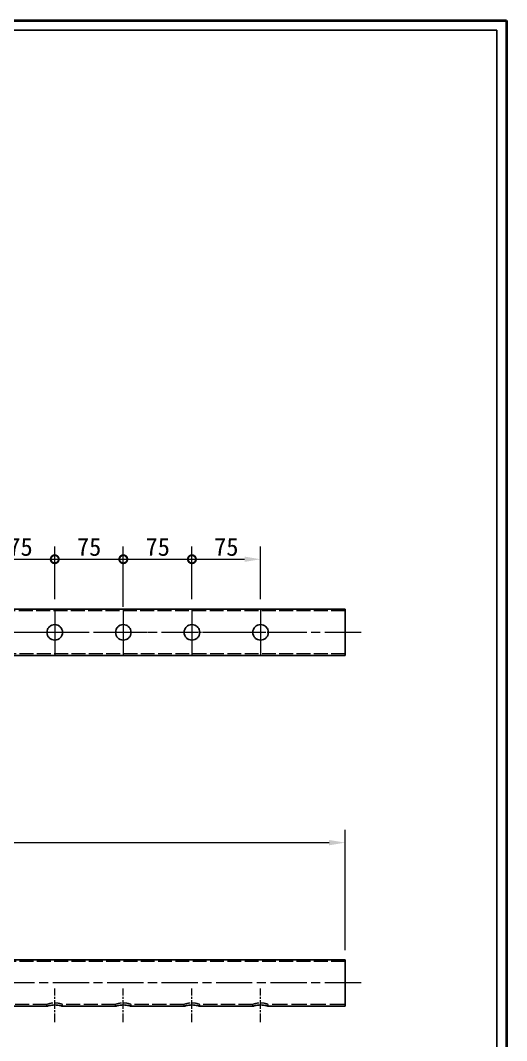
# Model space of a CAD drawing. Header units: millimetres. Extents: x 42 to 2902, y 38 to 2041.
# Drawn here: x 2370 to 2902, y 925 to 2041 of the extents above; entities that cross this region are included whole.
import ezdxf

# ---------------------------------------------------------------- set-up
doc = ezdxf.new("R2010")
doc.units = ezdxf.units.MM
doc.header["$LTSCALE"] = 7
doc.linetypes.add('CHAIN', pattern=[0.3543, 0.2362, -0.0295, 0.0591, -0.0295])
doc.linetypes.add('DASHED', pattern=[0.2067, 0.1654, -0.0413])
for name, color, linetype, lineweight, true_color in [('中心标记 (ISO)', 1, 'CHAIN', 18, 0xff0000), ('中心线 (ISO)', 1, 'CHAIN', 18, 0xff0000), ('尺寸 (ISO)', 7, 'Continuous', 18, 0x008000), ('隐藏 (ISO)', 5, 'DASHED', 18, 0x0000ff)]:
    doc.layers.add(name, color=color, linetype=linetype, lineweight=lineweight, true_color=true_color)
doc.layers.add('可见 (ISO)', color=7, linetype='Continuous', lineweight=25)
doc.layers.add('图框 (ISO)', color=7, linetype='Continuous', lineweight=35)
doc.styles.add('文本样式74', font='SimSun.ttf')
doc.styles.add('最新国标', font='simfang.ttf')
doc.dimstyles.new('默认 (GB)', dxfattribs={"dimscale": 7, "dimtxt": 2.8, "dimasz": 2.5, "dimexe": 2, "dimexo": 1.5, "dimgap": 0.5, "dimtad": 1, "dimtoh": 1, "dimdsep": 46, "dimtxsty": '最新国标', "dimcen": 0.09, "dimdle": 10, "dimclrd": 256, "dimclre": 256, "dimclrt": 256, "dimaunit": 1, "dimadec": 3, "dimazin": 2, "dimtfac": 0.535714, "dimtdec": 3, "dimtmove": 0, "dimatfit": 3, "dimfxl": 0, "dimtolj": 1, "dimlwd": -1, "dimlwe": -1, "dimarcsym": 0})

# ---------------------------------------------------------------- blocks, each defined once
blk = doc.blocks.new('图框 最新国标')
at = {"layer": '图框 (ISO)'}
for p, q in [((6, 291.5), (414.5, 291.5)), ((414.5, 291.5), (414.5, 5.5))]:
    blk.add_line(p, q, dxfattribs=at)
at = {"layer": '图框 (ISO)', "color": 7, "linetype": 'Continuous', "lineweight": 25}
for p, q in [((18, 290), (413, 290)), ((18, 290), (413, 290)), ((413, 290), (413, 7)), ((413, 290), (413, 7))]:
    blk.add_line(p, q, dxfattribs=at)
at = {"layer": '图框 (ISO)', "style": '文本样式74'}
blk.add_attdef('零件代号_001', (44.34, 287.25), '', height=2.5, rotation=180, dxfattribs=at)
blk = doc.blocks.new('_DotSmall')
at = {"color": 0, "linetype": 'ByBlock', "const_width": 0.5}
blk.add_lwpolyline([(-0.0625, 0, 1), (0.0625, 0, 1)], format="xyb", close=True, dxfattribs=at)
blk = doc.blocks.new('*D31')
at = {"layer": 'Defpoints', "color": 0, "transparency": 16777216}
for p in [(2407.5, 1451.1), (2407.5, 1397.1), (2332.5, 1388.6)]:
    blk.add_point(p, dxfattribs=at)
at = {"layer": '尺寸 (ISO)', "color": 116, "true_color": 0x00803f, "transparency": 16777216}
for p, q in [((2332.5, 1399.1), (2332.5, 1465.1)), ((2407.5, 1407.6), (2407.5, 1465.1)), ((2332.5, 1451.1), (2407.5, 1451.1))]:
    blk.add_line(p, q, dxfattribs=at)
at = {"layer": '尺寸 (ISO)', "color": 116, "true_color": 0x00803f, "transparency": 16777216, "xscale": 17.5, "yscale": 17.5, "zscale": 17.5, "rotation": 180}
blk.add_blockref('_DotSmall', (2332.5, 1451.1), dxfattribs=at)
at = {"layer": '尺寸 (ISO)', "color": 116, "true_color": 0x00803f, "transparency": 16777216, "xscale": 17.5, "yscale": 17.5, "zscale": 17.5}
blk.add_blockref('_DotSmall', (2407.5, 1451.1), dxfattribs=at)
at = {"layer": '尺寸 (ISO)', "transparency": 16777216, "insert": (2370.1, 1464.5), "char_height": 19.6, "attachment_point": 5, "style": '最新国标'}
blk.add_mtext('\\A1;75', dxfattribs=at)
blk = doc.blocks.new('*D32')
at = {"layer": 'Defpoints', "color": 0, "transparency": 16777216}
for p in [(2482.5, 1451.1), (2407.5, 1397.1), (2482.5, 1388.6)]:
    blk.add_point(p, dxfattribs=at)
at = {"layer": '尺寸 (ISO)', "color": 116, "true_color": 0x00803f, "transparency": 16777216}
for p, q in [((2407.5, 1407.6), (2407.5, 1465.1)), ((2482.5, 1399.1), (2482.5, 1465.1)), ((2407.5, 1451.1), (2482.5, 1451.1))]:
    blk.add_line(p, q, dxfattribs=at)
at = {"layer": '尺寸 (ISO)', "color": 116, "true_color": 0x00803f, "transparency": 16777216, "xscale": 17.5, "yscale": 17.5, "zscale": 17.5, "rotation": 180}
blk.add_blockref('_DotSmall', (2407.5, 1451.1), dxfattribs=at)
at = {"layer": '尺寸 (ISO)', "color": 116, "true_color": 0x00803f, "transparency": 16777216, "xscale": 17.5, "yscale": 17.5, "zscale": 17.5}
blk.add_blockref('_DotSmall', (2482.5, 1451.1), dxfattribs=at)
at = {"layer": '尺寸 (ISO)', "transparency": 16777216, "insert": (2445.1, 1464.5), "char_height": 19.6, "attachment_point": 5, "style": '最新国标'}
blk.add_mtext('\\A1;75', dxfattribs=at)
blk = doc.blocks.new('*D33')
at = {"layer": 'Defpoints', "color": 0, "transparency": 16777216}
for p in [(2557.5, 1451.1), (2557.5, 1397.1), (2482.5, 1388.6)]:
    blk.add_point(p, dxfattribs=at)
at = {"layer": '尺寸 (ISO)', "color": 116, "true_color": 0x00803f, "transparency": 16777216}
for p, q in [((2482.5, 1399.1), (2482.5, 1465.1)), ((2557.5, 1407.6), (2557.5, 1465.1)), ((2482.5, 1451.1), (2557.5, 1451.1))]:
    blk.add_line(p, q, dxfattribs=at)
at = {"layer": '尺寸 (ISO)', "color": 116, "true_color": 0x00803f, "transparency": 16777216, "xscale": 17.5, "yscale": 17.5, "zscale": 17.5, "rotation": 180}
blk.add_blockref('_DotSmall', (2482.5, 1451.1), dxfattribs=at)
at = {"layer": '尺寸 (ISO)', "color": 116, "true_color": 0x00803f, "transparency": 16777216, "xscale": 17.5, "yscale": 17.5, "zscale": 17.5}
blk.add_blockref('_DotSmall', (2557.5, 1451.1), dxfattribs=at)
at = {"layer": '尺寸 (ISO)', "transparency": 16777216, "insert": (2520.1, 1464.5), "char_height": 19.6, "attachment_point": 5, "style": '最新国标'}
blk.add_mtext('\\A1;75', dxfattribs=at)
blk = doc.blocks.new('*D34')
at = {"layer": 'Defpoints', "color": 0, "transparency": 16777216}
for p in [(2632.5, 1451.1), (2557.5, 1397.1), (2632.5, 1397.1)]:
    blk.add_point(p, dxfattribs=at)
at = {"layer": '尺寸 (ISO)', "color": 116, "true_color": 0x00803f, "transparency": 16777216}
for p, q in [((2557.5, 1407.6), (2557.5, 1465.1)), ((2632.5, 1407.6), (2632.5, 1465.1)), ((2557.5, 1451.1), (2615, 1451.1))]:
    blk.add_line(p, q, dxfattribs=at)
blk.add_solid([(2615, 1454), (2615, 1448.2), (2632.5, 1451.1)], dxfattribs=at)
at = {"layer": '尺寸 (ISO)', "color": 116, "true_color": 0x00803f, "transparency": 16777216, "xscale": 17.5, "yscale": 17.5, "zscale": 17.5, "rotation": 180}
blk.add_blockref('_DotSmall', (2557.5, 1451.1), dxfattribs=at)
at = {"layer": '尺寸 (ISO)', "transparency": 16777216, "insert": (2595.1, 1464.5), "char_height": 19.6, "attachment_point": 5, "style": '最新国标'}
blk.add_mtext('\\A1;75', dxfattribs=at)
blk = doc.blocks.new('*D38')
at = {"layer": 'Defpoints', "color": 0, "transparency": 16777216}
for p in [(2725, 1141.1), (245, 1013.1), (2725, 1013.1)]:
    blk.add_point(p, dxfattribs=at)
at = {"layer": '尺寸 (ISO)', "color": 116, "true_color": 0x00803f, "transparency": 16777216}
for p, q in [((245, 1023.6), (245, 1155.1)), ((2725, 1023.6), (2725, 1155.1)), ((262.5, 1141.1), (2707.5, 1141.1))]:
    blk.add_line(p, q, dxfattribs=at)
for points in [[(262.5, 1144), (262.5, 1138.2), (245, 1141.1)], [(2707.5, 1144), (2707.5, 1138.2), (2725, 1141.1)]]:
    blk.add_solid(points, dxfattribs=at)
at = {"layer": '尺寸 (ISO)', "transparency": 16777216, "insert": (1485, 1154.5), "char_height": 19.6, "attachment_point": 5, "style": '最新国标'}
blk.add_mtext('\\A1;2480', dxfattribs=at)

msp = doc.modelspace()

# ---------------------------------------------------------------- linework, layer by layer
at = {"layer": '中心标记 (ISO)', "ltscale": 6.905261}
for p, q in [((2407.488, 1397.13), (2407.488, 1353.63)), ((2482.488, 1397.13), (2482.488, 1353.63)), ((2557.488, 1397.13), (2557.488, 1353.63)), ((2632.488, 1397.13), (2632.488, 1353.63)), ((2407.488, 1388.63), (2407.488, 1345.13)), ((2482.488, 1388.63), (2482.488, 1345.13)), ((2557.488, 1388.63), (2557.488, 1345.13)), ((2632.488, 1388.63), (2632.488, 1345.13))]:
    msp.add_line(p, q, dxfattribs=at)
at = {"layer": '中心标记 (ISO)', "ltscale": 8.254583}
for p, q in [((2433.488, 1371.13), (2381.488, 1371.13)), ((2433.488, 1371.13), (2381.488, 1371.13)), ((2508.488, 1371.13), (2456.488, 1371.13)), ((2508.488, 1371.13), (2456.488, 1371.13)), ((2583.488, 1371.13), (2531.488, 1371.13)), ((2583.488, 1371.13), (2531.488, 1371.13)), ((2658.488, 1371.13), (2606.488, 1371.13)), ((2658.488, 1371.13), (2606.488, 1371.13))]:
    msp.add_line(p, q, dxfattribs=at)
at = {"layer": '中心线 (ISO)', "ltscale": 23.990969}
for p, q in [((2742.488, 1371.13), (227.488, 1371.13)), ((2742.488, 987.594), (227.488, 987.594))]:
    msp.add_line(p, q, dxfattribs=at)
at = {"layer": '中心线 (ISO)', "ltscale": 5.873425}
for p, q in [((2407.488, 944.594), (2407.488, 981.594)), ((2482.488, 944.594), (2482.488, 981.594)), ((2557.488, 944.594), (2557.488, 981.594)), ((2632.488, 944.594), (2632.488, 981.594))]:
    msp.add_line(p, q, dxfattribs=at)
at = {"layer": '可见 (ISO)'}
for p, q in [((2724.988, 1396.63), (2307.488, 1396.63)), ((2724.988, 1345.63), (2724.988, 1396.63)), ((2724.988, 1345.63), (244.988, 1345.63)), ((2724.988, 1013.094), (244.988, 1013.094)), ((2724.988, 962.094), (2724.988, 1013.094)), ((2398.988, 962.094), (2340.988, 962.094)), ((2473.988, 962.094), (2415.988, 962.094)), ((2548.988, 962.094), (2490.988, 962.094)), ((2623.988, 962.094), (2565.988, 962.094)), ((2724.988, 962.094), (2640.988, 962.094))]:
    msp.add_line(p, q, dxfattribs=at)
for points, knots in [([(2398.988, 1371.13), (2398.988, 1372.206), (2399.205, 1373.348), (2400.075, 1375.44), (2400.728, 1376.391), (2402.228, 1377.891), (2403.178, 1378.543), (2405.27, 1379.413), (2406.412, 1379.63), (2408.565, 1379.63), (2409.707, 1379.413), (2411.798, 1378.543), (2412.749, 1377.891), (2414.249, 1376.391), (2414.902, 1375.44), (2415.772, 1373.348), (2415.988, 1372.206), (2415.988, 1371.13)], [1.29149025, 1.29149025, 1.29149025, 1.29149025, 1.61428792, 1.61428792, 1.93708559, 1.93708559, 2.26003305, 2.26003305, 2.5829805, 2.5829805, 2.90592795, 2.90592795, 3.22887541, 3.22887541, 3.55167308, 3.55167308, 3.87447075, 3.87447075, 3.87447075, 3.87447075]), ([(2473.988, 1371.13), (2473.988, 1372.206), (2474.205, 1373.348), (2475.075, 1375.44), (2475.728, 1376.391), (2477.228, 1377.891), (2478.178, 1378.543), (2480.27, 1379.413), (2481.412, 1379.63), (2483.565, 1379.63), (2484.707, 1379.413), (2486.798, 1378.543), (2487.749, 1377.891), (2489.249, 1376.391), (2489.902, 1375.44), (2490.772, 1373.348), (2490.988, 1372.206), (2490.988, 1371.13)], [1.29149025, 1.29149025, 1.29149025, 1.29149025, 1.61428792, 1.61428792, 1.93708559, 1.93708559, 2.26003305, 2.26003305, 2.5829805, 2.5829805, 2.90592795, 2.90592795, 3.22887541, 3.22887541, 3.55167308, 3.55167308, 3.87447075, 3.87447075, 3.87447075, 3.87447075]), ([(2548.988, 1371.13), (2548.988, 1372.206), (2549.205, 1373.348), (2550.075, 1375.44), (2550.728, 1376.391), (2552.228, 1377.891), (2553.178, 1378.543), (2555.27, 1379.413), (2556.412, 1379.63), (2558.565, 1379.63), (2559.707, 1379.413), (2561.798, 1378.543), (2562.749, 1377.891), (2564.249, 1376.391), (2564.902, 1375.44), (2565.772, 1373.348), (2565.988, 1372.206), (2565.988, 1371.13)], [1.29149025, 1.29149025, 1.29149025, 1.29149025, 1.61428792, 1.61428792, 1.93708559, 1.93708559, 2.26003305, 2.26003305, 2.5829805, 2.5829805, 2.90592795, 2.90592795, 3.22887541, 3.22887541, 3.55167308, 3.55167308, 3.87447075, 3.87447075, 3.87447075, 3.87447075]), ([(2623.988, 1371.13), (2623.988, 1372.206), (2624.205, 1373.348), (2625.075, 1375.44), (2625.728, 1376.391), (2627.228, 1377.891), (2628.178, 1378.543), (2630.27, 1379.413), (2631.412, 1379.63), (2633.565, 1379.63), (2634.707, 1379.413), (2636.798, 1378.543), (2637.749, 1377.891), (2639.249, 1376.391), (2639.902, 1375.44), (2640.772, 1373.348), (2640.988, 1372.206), (2640.988, 1371.13)], [1.29149025, 1.29149025, 1.29149025, 1.29149025, 1.61428792, 1.61428792, 1.93708559, 1.93708559, 2.26003305, 2.26003305, 2.5829805, 2.5829805, 2.90592795, 2.90592795, 3.22887541, 3.22887541, 3.55167308, 3.55167308, 3.87447075, 3.87447075, 3.87447075, 3.87447075]), ([(2415.988, 1371.13), (2415.988, 1370.054), (2415.772, 1368.912), (2414.902, 1366.82), (2414.249, 1365.87), (2412.749, 1364.369), (2411.798, 1363.717), (2409.707, 1362.847), (2408.565, 1362.63), (2407.488, 1362.63), (2406.412, 1362.63), (2405.27, 1362.847), (2403.178, 1363.717), (2402.228, 1364.369), (2400.728, 1365.87), (2400.075, 1366.82), (2399.205, 1368.912), (2398.988, 1370.054), (2398.988, 1371.13)], [3.87447075, 3.87447075, 3.87447075, 3.87447075, 4.19726842, 4.19726842, 4.52006609, 4.52006609, 4.84301354, 4.84301354, 5.165961, 5.165961, 5.165961, 5.48890845, 5.48890845, 5.81185591, 5.81185591, 6.13465358, 6.13465358, 6.45745125, 6.45745125, 6.45745125, 6.45745125]), ([(2490.988, 1371.13), (2490.988, 1370.054), (2490.772, 1368.912), (2489.902, 1366.82), (2489.249, 1365.87), (2487.749, 1364.369), (2486.798, 1363.717), (2484.707, 1362.847), (2483.565, 1362.63), (2482.488, 1362.63), (2481.412, 1362.63), (2480.27, 1362.847), (2478.178, 1363.717), (2477.228, 1364.369), (2475.728, 1365.87), (2475.075, 1366.82), (2474.205, 1368.912), (2473.988, 1370.054), (2473.988, 1371.13)], [3.87447075, 3.87447075, 3.87447075, 3.87447075, 4.19726842, 4.19726842, 4.52006609, 4.52006609, 4.84301354, 4.84301354, 5.165961, 5.165961, 5.165961, 5.48890845, 5.48890845, 5.81185591, 5.81185591, 6.13465358, 6.13465358, 6.45745125, 6.45745125, 6.45745125, 6.45745125]), ([(2565.988, 1371.13), (2565.988, 1370.054), (2565.772, 1368.912), (2564.902, 1366.82), (2564.249, 1365.87), (2562.749, 1364.369), (2561.798, 1363.717), (2559.707, 1362.847), (2558.565, 1362.63), (2557.488, 1362.63), (2556.412, 1362.63), (2555.27, 1362.847), (2553.178, 1363.717), (2552.228, 1364.369), (2550.728, 1365.87), (2550.075, 1366.82), (2549.205, 1368.912), (2548.988, 1370.054), (2548.988, 1371.13)], [3.87447075, 3.87447075, 3.87447075, 3.87447075, 4.19726842, 4.19726842, 4.52006609, 4.52006609, 4.84301354, 4.84301354, 5.165961, 5.165961, 5.165961, 5.48890845, 5.48890845, 5.81185591, 5.81185591, 6.13465358, 6.13465358, 6.45745125, 6.45745125, 6.45745125, 6.45745125]), ([(2640.988, 1371.13), (2640.988, 1370.054), (2640.772, 1368.912), (2639.902, 1366.82), (2639.249, 1365.87), (2637.749, 1364.369), (2636.798, 1363.717), (2634.707, 1362.847), (2633.565, 1362.63), (2632.488, 1362.63), (2631.412, 1362.63), (2630.27, 1362.847), (2628.178, 1363.717), (2627.228, 1364.369), (2625.728, 1365.87), (2625.075, 1366.82), (2624.205, 1368.912), (2623.988, 1370.054), (2623.988, 1371.13)], [3.87447075, 3.87447075, 3.87447075, 3.87447075, 4.19726842, 4.19726842, 4.52006609, 4.52006609, 4.84301354, 4.84301354, 5.165961, 5.165961, 5.165961, 5.48890845, 5.48890845, 5.81185591, 5.81185591, 6.13465358, 6.13465358, 6.45745125, 6.45745125, 6.45745125, 6.45745125]), ([(2398.988, 962.094), (2398.988, 962.094), (2399.205, 962.169), (2400.075, 962.439), (2400.728, 962.631), (2402.228, 962.994), (2403.178, 963.191), (2405.27, 963.472), (2406.412, 963.552), (2408.565, 963.552), (2409.707, 963.472), (2411.798, 963.191), (2412.749, 962.994), (2414.249, 962.631), (2414.902, 962.439), (2415.772, 962.169), (2415.988, 962.094), (2415.988, 962.094)], [1.29149025, 1.29149025, 1.29149025, 1.29149025, 1.61428792, 1.61428792, 1.93708559, 1.93708559, 2.26003305, 2.26003305, 2.5829805, 2.5829805, 2.90592795, 2.90592795, 3.22887541, 3.22887541, 3.55167308, 3.55167308, 3.87447075, 3.87447075, 3.87447075, 3.87447075]), ([(2473.988, 962.094), (2473.988, 962.094), (2474.205, 962.169), (2475.075, 962.439), (2475.728, 962.631), (2477.228, 962.994), (2478.178, 963.191), (2480.27, 963.472), (2481.412, 963.552), (2483.565, 963.552), (2484.707, 963.472), (2486.798, 963.191), (2487.749, 962.994), (2489.249, 962.631), (2489.902, 962.439), (2490.772, 962.169), (2490.988, 962.094), (2490.988, 962.094)], [1.29149025, 1.29149025, 1.29149025, 1.29149025, 1.61428792, 1.61428792, 1.93708559, 1.93708559, 2.26003305, 2.26003305, 2.5829805, 2.5829805, 2.90592795, 2.90592795, 3.22887541, 3.22887541, 3.55167308, 3.55167308, 3.87447075, 3.87447075, 3.87447075, 3.87447075]), ([(2548.988, 962.094), (2548.988, 962.094), (2549.205, 962.169), (2550.075, 962.439), (2550.728, 962.631), (2552.228, 962.994), (2553.178, 963.191), (2555.27, 963.472), (2556.412, 963.552), (2558.565, 963.552), (2559.707, 963.472), (2561.798, 963.191), (2562.749, 962.994), (2564.249, 962.631), (2564.902, 962.439), (2565.772, 962.169), (2565.988, 962.094), (2565.988, 962.094)], [1.29149025, 1.29149025, 1.29149025, 1.29149025, 1.61428792, 1.61428792, 1.93708559, 1.93708559, 2.26003305, 2.26003305, 2.5829805, 2.5829805, 2.90592795, 2.90592795, 3.22887541, 3.22887541, 3.55167308, 3.55167308, 3.87447075, 3.87447075, 3.87447075, 3.87447075]), ([(2623.988, 962.094), (2623.988, 962.094), (2624.205, 962.169), (2625.075, 962.439), (2625.728, 962.631), (2627.228, 962.994), (2628.178, 963.191), (2630.27, 963.472), (2631.412, 963.552), (2633.565, 963.552), (2634.707, 963.472), (2636.798, 963.191), (2637.749, 962.994), (2639.249, 962.631), (2639.902, 962.439), (2640.772, 962.169), (2640.988, 962.094), (2640.988, 962.094)], [1.29149025, 1.29149025, 1.29149025, 1.29149025, 1.61428792, 1.61428792, 1.93708559, 1.93708559, 2.26003305, 2.26003305, 2.5829805, 2.5829805, 2.90592795, 2.90592795, 3.22887541, 3.22887541, 3.55167308, 3.55167308, 3.87447075, 3.87447075, 3.87447075, 3.87447075])]:
    msp.add_open_spline(points, degree=3, knots=knots, dxfattribs=at)
at = {"layer": '隐藏 (ISO)', "ltscale": 13.115815}
msp.add_line((2724.988, 1394.63), (2307.488, 1394.63), dxfattribs=at)
at = {"layer": '隐藏 (ISO)', "ltscale": 13.08404}
for p, q in [((2724.988, 1347.63), (244.988, 1347.63)), ((2724.988, 1011.094), (244.988, 1011.094))]:
    msp.add_line(p, q, dxfattribs=at)
at = {"layer": '隐藏 (ISO)', "ltscale": 13.3619}
for p, q in [((2398.988, 964.094), (2340.988, 964.094)), ((2473.988, 964.094), (2415.988, 964.094)), ((2548.988, 964.094), (2490.988, 964.094)), ((2623.988, 964.094), (2565.988, 964.094))]:
    msp.add_line(p, q, dxfattribs=at)
at = {"layer": '隐藏 (ISO)', "ltscale": 0.544099}
for p, q in [((2398.988, 962.094), (2398.988, 964.094)), ((2415.988, 962.094), (2415.988, 964.094)), ((2473.988, 962.094), (2473.988, 964.094)), ((2490.988, 962.094), (2490.988, 964.094)), ((2548.988, 962.094), (2548.988, 964.094)), ((2565.988, 962.094), (2565.988, 964.094)), ((2623.988, 962.094), (2623.988, 964.094)), ((2640.988, 962.094), (2640.988, 964.094))]:
    msp.add_line(p, q, dxfattribs=at)
at = {"layer": '隐藏 (ISO)', "ltscale": 14.513788}
msp.add_line((2724.988, 964.094), (2640.988, 964.094), dxfattribs=at)
at = {"layer": '隐藏 (ISO)', "ltscale": 7.328029}
for points in [[(2415.988, 964.094), (2415.988, 964.094), (2415.771, 964.175), (2414.9, 964.469), (2414.248, 964.677), (2412.749, 965.074), (2411.8, 965.289), (2409.709, 965.597), (2408.567, 965.685), (2406.41, 965.685), (2405.267, 965.597), (2403.177, 965.289), (2402.227, 965.074), (2400.729, 964.677), (2400.076, 964.469), (2399.206, 964.175), (2398.988, 964.094), (2398.988, 964.094)], [(2490.988, 964.094), (2490.988, 964.094), (2490.771, 964.175), (2489.9, 964.469), (2489.248, 964.677), (2487.749, 965.074), (2486.8, 965.289), (2484.709, 965.597), (2483.567, 965.685), (2481.41, 965.685), (2480.267, 965.597), (2478.177, 965.289), (2477.227, 965.074), (2475.729, 964.677), (2475.076, 964.469), (2474.206, 964.175), (2473.988, 964.094), (2473.988, 964.094)], [(2565.988, 964.094), (2565.988, 964.094), (2565.771, 964.175), (2564.9, 964.469), (2564.248, 964.677), (2562.749, 965.074), (2561.8, 965.289), (2559.709, 965.597), (2558.567, 965.685), (2556.41, 965.685), (2555.267, 965.597), (2553.177, 965.289), (2552.227, 965.074), (2550.729, 964.677), (2550.076, 964.469), (2549.206, 964.175), (2548.988, 964.094), (2548.988, 964.094)], [(2640.988, 964.094), (2640.988, 964.094), (2640.771, 964.175), (2639.9, 964.469), (2639.248, 964.677), (2637.749, 965.074), (2636.8, 965.289), (2634.709, 965.597), (2633.567, 965.685), (2631.41, 965.685), (2630.267, 965.597), (2628.177, 965.289), (2627.227, 965.074), (2625.729, 964.677), (2625.076, 964.469), (2624.206, 964.175), (2623.988, 964.094), (2623.988, 964.094)]]:
    msp.add_open_spline(points, degree=3, knots=[1.29353341, 1.29353341, 1.29353341, 1.29353341, 1.61681064, 1.61681064, 1.94008786, 1.94008786, 2.26357734, 2.26357734, 2.58706681, 2.58706681, 2.91055628, 2.91055628, 3.23404576, 3.23404576, 3.55732299, 3.55732299, 3.88060022, 3.88060022, 3.88060022, 3.88060022], dxfattribs=at)

# ---------------------------------------------------------------- block references
at = {"xscale": 7, "yscale": 7, "zscale": 7}
msp.add_blockref('图框 最新国标', (0, 0), dxfattribs=at)

# ---------------------------------------------------------------- dimensions: what is measured, and where the dimension line sits
at = {"layer": '尺寸 (ISO)', "color": 116, "true_color": 0x00803f}
for base, p1, p2, override, picture, middle in [((2407.488, 1451.13), (2332.488, 1388.63), (2407.488, 1397.13), {"dimgap": 0.5, "dimtoh": 0, "dimdec": 2, "dimblk1": 'DotSmall', "dimblk2": 'DotSmall', "dimsah": 1, "dimdle": 0, "dimtol": 0, "dimlim": 0, "dimtp": 0, "dimtm": 0, "dimtdec": 3, "dimtofl": 0, "dimatfit": 1}, '*D31', (2370.068, 1451.13)), ((2482.488, 1451.13), (2407.488, 1397.13), (2482.488, 1388.63), {"dimgap": 0.5, "dimtoh": 0, "dimdec": 2, "dimblk1": 'DotSmall', "dimblk2": 'DotSmall', "dimsah": 1, "dimdle": 0, "dimtol": 0, "dimlim": 0, "dimtp": 0, "dimtm": 0, "dimtdec": 3, "dimtofl": 0, "dimatfit": 1}, '*D32', (2445.068, 1451.13)), ((2557.488, 1451.13), (2482.488, 1388.63), (2557.488, 1397.13), {"dimgap": 0.5, "dimtoh": 0, "dimdec": 2, "dimblk1": 'DotSmall', "dimblk2": 'DotSmall', "dimsah": 1, "dimdle": 0, "dimtol": 0, "dimlim": 0, "dimtp": 0, "dimtm": 0, "dimtdec": 3, "dimtofl": 0, "dimatfit": 1}, '*D33', (2520.068, 1451.13)), ((2632.488, 1451.13), (2557.488, 1397.13), (2632.488, 1397.13), {"dimgap": 0.5, "dimtoh": 0, "dimdec": 2, "dimblk1": 'DotSmall', "dimsah": 1, "dimdle": 0, "dimtol": 0, "dimlim": 0, "dimtp": 0, "dimtm": 0, "dimtdec": 3, "dimtofl": 0, "dimatfit": 1}, '*D34', (2595.068, 1451.13))]:
    dim = msp.add_linear_dim(base=base, p1=p1, p2=p2, angle=180, dimstyle='默认 (GB)', override=override, dxfattribs=at)
    dim.commit()
    dim.dimension.update_dxf_attribs({"geometry": picture, "text_midpoint": middle, "dimtype": 160})
dim = msp.add_linear_dim(base=(2724.988, 1141.094), p1=(244.988, 1013.094), p2=(2724.988, 1013.094), dimstyle='默认 (GB)', override={"dimgap": 0.5, "dimtoh": 0, "dimdec": 2, "dimtol": 0, "dimlim": 0, "dimtp": 0, "dimtm": 0, "dimtdec": 3, "dimtofl": 0, "dimatfit": 1}, dxfattribs=at)
dim.commit()
dim.dimension.update_dxf_attribs({"geometry": '*D38', "text_midpoint": (1484.988, 1141.094), "dimtype": 160})

doc.saveas('drawing.dxf')
